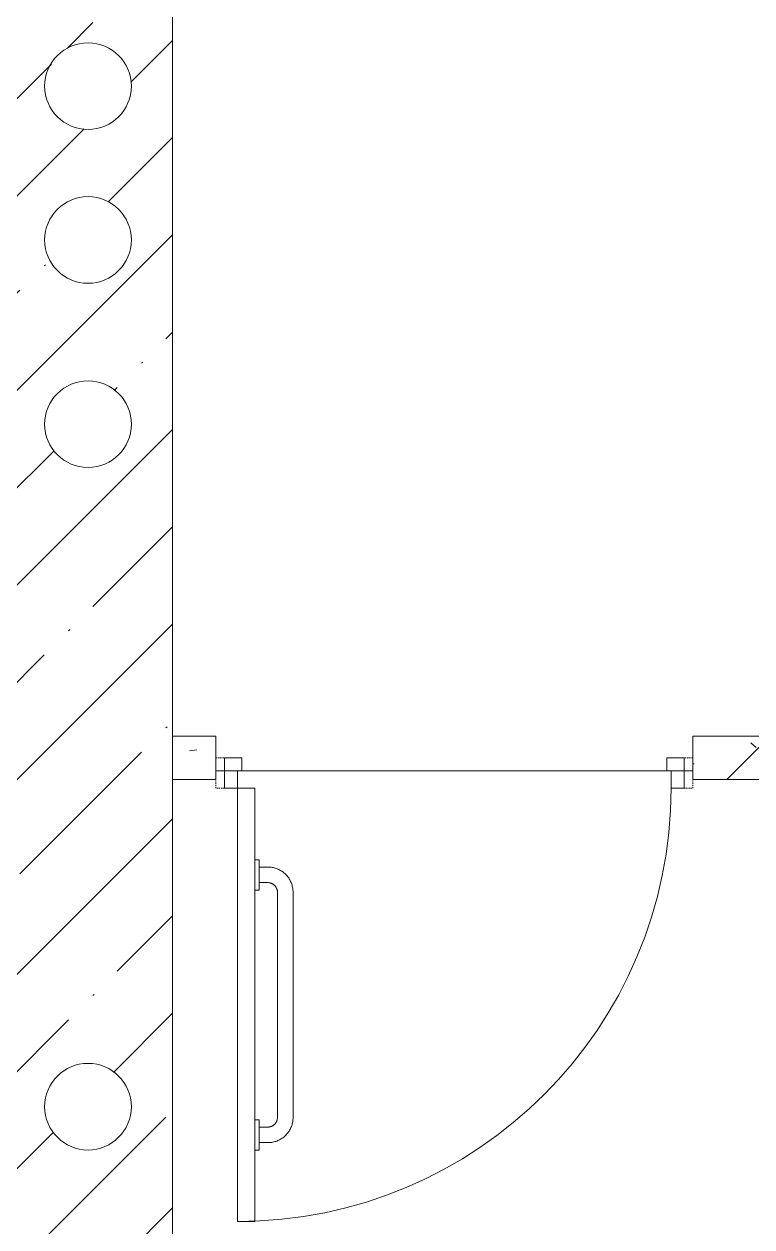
# Model space of a CAD drawing. Header units: millimetres. Extents: x -515342 to 330399, y -224905 to 507333.
# Drawn here: x -285982 to -284303, y 260543 to 263319 of the extents above; entities that cross this region are included whole.
import ezdxf

# ---------------------------------------------------------------- set-up
doc = ezdxf.new("R2010")
doc.units = ezdxf.units.MM
doc.linetypes.add('ASVP_Невидимые', pattern=[5, 3, -2])
for name, color, linetype, lineweight in [('Двери', 7, 'Continuous', 0), ('Перекрытие', 7, 'Continuous', 0), ('Сантехника', 7, 'Continuous', 0), ('Стены внутренние', 7, 'Continuous', 0), ('Стены несущие', 7, 'Continuous', 0), ('Стены перегородки', 7, 'Continuous', 0), ('Стены штриховка', 7, 'Continuous', 0)]:
    doc.layers.add(name, color=color, linetype=linetype, lineweight=lineweight)

# ---------------------------------------------------------------- blocks, each defined once
blk = doc.blocks.new('Дверь_Деревянная_1 полотно - АР_Дверь_Санузел_1000х2000h_полотно__Г_Л-9794261-О_АР_П_3__6_750_План 3 этажа')
at = {"layer": 'Двери', "lineweight": 18}
for p, q in [((500, 1070), (460, 1070)), ((460, 905), (460, 1070)), ((500, 70), (500, 1070)), ((460, 305), (460, 835)), ((460, 70), (460, 235)), ((-530, 70), (-500, 70)), ((-530, 70), (-530, 0)), ((-500, 30), (-500, 70)), ((460, 70), (500, 70)), ((530, 70), (500, 70)), ((500, 30), (500, 70)), ((530, 70), (530, 0)), ((-500, 30), (-490, 30)), ((-490, 0), (-490, 30)), ((500, 30), (490, 30)), ((490, 0), (490, 30)), ((-530, 0), (-490, 0)), ((530, 0), (490, 0))]:
    blk.add_line(p, q, dxfattribs=at)
at = {"layer": 'Двери', "linetype": 'ASVP_Невидимые', "lineweight": 18}
for p, q in [((-550, 70), (-550, 50)), ((-530, 70), (-550, 70)), ((530, 70), (550, 70)), ((550, 70), (550, 50)), ((-550, 0), (-530, 0)), ((550, 0), (530, 0))]:
    blk.add_line(p, q, dxfattribs=at)
at = {"layer": 'Двери', "lineweight": 18}
blk.add_arc((500, 70), 1000, 90, 180, dxfattribs=at)
blk = doc.blocks.new('МГН_Санузел_Поручень горизонтальный - АР_Сантехнические приборы_МГН_Поручень горизонтальный_на дверь-10674815-О_АР_П_3__6_750_План 3 этажа')
at = {"layer": 'Сантехника'}
for p, q in [((-595.8, 88), (-1115.8, 88)), ((-1173.8, 30), (-1173.8, 10)), ((-1137.8, 10), (-1137.8, 30)), ((-1115.8, 52), (-595.8, 52)), ((-573.8, 30), (-573.8, 10)), ((-537.8, 10), (-537.8, 30)), ((-1190.8, 10), (-1190.8, 0)), ((-1190.8, 10), (-1155.8, 10)), ((-1155.8, 0), (-1190.8, 0)), ((-1155.8, 10), (-1120.8, 10)), ((-1120.8, 0), (-1155.8, 0)), ((-1120.8, 0), (-1120.8, 10)), ((-590.8, 10), (-590.8, 0)), ((-590.8, 10), (-555.8, 10)), ((-555.8, 10), (-520.8, 10)), ((-520.8, 0), (-520.8, 10)), ((-555.8, 0), (-590.8, 0)), ((-520.8, 0), (-555.8, 0))]:
    blk.add_line(p, q, dxfattribs=at)
at = {"layer": 'Сантехника', "flags": 128}
for points in [[(-1115.8, 88), (-1118.1, 88), (-1120.4, 87.8), (-1122.7, 87.6), (-1125, 87.3), (-1127.3, 86.8), (-1129.6, 86.3), (-1131.8, 85.7), (-1134, 85.1), (-1136.2, 84.3), (-1138.4, 83.4), (-1140.5, 82.5), (-1142.6, 81.4), (-1144.6, 80.3), (-1146.6, 79.1), (-1148.5, 77.9), (-1150.4, 76.5), (-1152.3, 75.1), (-1154, 73.6), (-1155.8, 72), (-1157.4, 70.4), (-1159, 68.7), (-1160.5, 67), (-1161.9, 65.1), (-1163.3, 63.3), (-1164.6, 61.3), (-1165.8, 59.4), (-1166.9, 57.3), (-1168, 55.3), (-1169, 53.2), (-1169.9, 51), (-1170.7, 48.8), (-1171.4, 46.6), (-1172, 44.4), (-1172.5, 42.1), (-1173, 39.9), (-1173.3, 37.6), (-1173.6, 35.3), (-1173.7, 32.9), (-1173.8, 30.6), (-1173.8, 30)], [(-537.8, 30), (-537.8, 32.3), (-538, 34.6), (-538.2, 36.9), (-538.5, 39.2), (-539, 41.5), (-539.5, 43.8), (-540.1, 46), (-540.7, 48.2), (-541.5, 50.4), (-542.4, 52.6), (-543.3, 54.7), (-544.3, 56.8), (-545.5, 58.8), (-546.7, 60.8), (-547.9, 62.7), (-549.3, 64.6), (-550.7, 66.5), (-552.2, 68.2), (-553.8, 70), (-555.4, 71.6), (-557.1, 73.2), (-558.8, 74.7), (-560.7, 76.1), (-562.5, 77.5), (-564.5, 78.8), (-566.4, 80), (-568.5, 81.2), (-570.5, 82.2), (-572.6, 83.2), (-574.8, 84.1), (-577, 84.9), (-579.2, 85.6), (-581.4, 86.2), (-583.7, 86.7), (-585.9, 87.2), (-588.2, 87.5), (-590.5, 87.8), (-592.9, 87.9), (-595.2, 88), (-595.8, 88)], [(-1137.8, 30), (-1137.8, 30.9), (-1137.7, 31.8), (-1137.6, 32.6), (-1137.5, 33.5), (-1137.4, 34.4), (-1137.2, 35.2), (-1136.9, 36.1), (-1136.7, 36.9), (-1136.4, 37.8), (-1136.1, 38.6), (-1135.7, 39.4), (-1135.3, 40.2), (-1134.9, 40.9), (-1134.4, 41.7), (-1134, 42.4), (-1133.4, 43.1), (-1132.9, 43.8), (-1132.3, 44.5), (-1131.7, 45.2), (-1131.1, 45.8), (-1130.5, 46.4), (-1129.8, 47), (-1129.1, 47.5), (-1128.4, 48), (-1127.7, 48.5), (-1126.9, 49), (-1126.2, 49.4), (-1125.4, 49.8), (-1124.6, 50.2), (-1123.8, 50.5), (-1122.9, 50.8), (-1122.1, 51.1), (-1121.3, 51.3), (-1120.4, 51.5), (-1119.5, 51.7), (-1118.7, 51.8), (-1117.8, 51.9), (-1116.9, 52), (-1116, 52), (-1115.8, 52)], [(-595.8, 52), (-594.9, 52), (-594, 51.9), (-593.2, 51.8), (-592.3, 51.7), (-591.4, 51.6), (-590.6, 51.4), (-589.7, 51.1), (-588.9, 50.9), (-588, 50.6), (-587.2, 50.3), (-586.4, 49.9), (-585.6, 49.5), (-584.9, 49.1), (-584.1, 48.6), (-583.4, 48.2), (-582.7, 47.6), (-582, 47.1), (-581.3, 46.5), (-580.6, 45.9), (-580, 45.3), (-579.4, 44.7), (-578.8, 44), (-578.3, 43.3), (-577.8, 42.6), (-577.3, 41.9), (-576.8, 41.1), (-576.4, 40.4), (-576, 39.6), (-575.6, 38.8), (-575.3, 38), (-575, 37.1), (-574.7, 36.3), (-574.5, 35.5), (-574.3, 34.6), (-574.1, 33.7), (-574, 32.9), (-573.9, 32), (-573.8, 31.1), (-573.8, 30.2), (-573.8, 30)]]:
    blk.add_lwpolyline(points, dxfattribs=at)

msp = doc.modelspace()

# ---------------------------------------------------------------- hatches: boundary and pattern name
at = {"layer": 'Стены внутренние'}
h = msp.add_hatch(dxfattribs=at)
h.set_pattern_fill('FP_1', color=256, style=0, pattern_type=2)
h.set_pattern_definition([(45, (-375064.64, 258270.4), (-224.5064, 224.5064), []), (45, (-374840.13, 258270.4), (-224.5064, 224.5064), [396.875, -79.375, 3.353, -76.022])])
h.paths.add_polyline_path([(-285639.6354, 258470.4137), (-285639.6354, 264475.4137), (-286029.6354, 264475.4137), (-286029.6354, 258470.4137)])
h.paths.add_polyline_path([(-285852.0002, 259526.933), (-285884.6354, 259538.8112), (-285911.2398, 259561.135), (-285928.6046, 259591.2117), (-285934.6354, 259625.4137), (-285928.6046, 259659.6158), (-285911.2398, 259689.6925), (-285884.6354, 259712.0163), (-285852.0002, 259723.8945), (-285817.2706, 259723.8945), (-285784.6354, 259712.0163), (-285758.0309, 259689.6925), (-285740.6661, 259659.6158), (-285734.6354, 259625.4137), (-285740.6661, 259591.2117), (-285758.0309, 259561.135), (-285784.6354, 259538.8112), (-285817.2706, 259526.933)])
h.paths.add_polyline_path([(-285817.2706, 259911.933), (-285852.0002, 259911.933), (-285884.6354, 259923.8112), (-285911.2398, 259946.135), (-285928.6046, 259976.2117), (-285934.6354, 260010.4137), (-285928.6046, 260044.6158), (-285911.2398, 260074.6925), (-285884.6354, 260097.0163), (-285852.0002, 260108.8945), (-285817.2706, 260108.8945), (-285784.6354, 260097.0163), (-285758.0309, 260074.6925), (-285740.6661, 260044.6158), (-285734.6354, 260010.4137), (-285740.6661, 259976.2117), (-285758.0309, 259946.135), (-285784.6354, 259923.8112)])
h.paths.add_polyline_path([(-285852.0002, 260336.933), (-285884.6354, 260348.8112), (-285911.2398, 260371.135), (-285928.6046, 260401.2117), (-285934.6354, 260435.4137), (-285928.6046, 260469.6158), (-285911.2398, 260499.6925), (-285884.6354, 260522.0163), (-285852.0002, 260533.8945), (-285817.2706, 260533.8945), (-285784.6354, 260522.0163), (-285758.0309, 260499.6925), (-285740.6661, 260469.6158), (-285734.6354, 260435.4137), (-285740.6661, 260401.2117), (-285758.0309, 260371.135), (-285784.6354, 260348.8112), (-285817.2706, 260336.933)])
h.paths.add_polyline_path([(-285817.2706, 260721.933), (-285852.0002, 260721.933), (-285884.6354, 260733.8112), (-285911.2398, 260756.135), (-285928.6046, 260786.2117), (-285934.6354, 260820.4137), (-285928.6046, 260854.6158), (-285911.2398, 260884.6925), (-285884.6354, 260907.0163), (-285852.0002, 260918.8945), (-285817.2706, 260918.8945), (-285784.6354, 260907.0163), (-285758.0309, 260884.6925), (-285740.6661, 260854.6158), (-285734.6354, 260820.4137), (-285740.6661, 260786.2117), (-285758.0309, 260756.135), (-285784.6354, 260733.8112)])
h.paths.add_polyline_path([(-285852.0002, 262296.933), (-285884.6354, 262308.8112), (-285911.2398, 262331.135), (-285929.097, 262364.0042), (-285934.6354, 262395.4137), (-285928.6046, 262429.6158), (-285911.2398, 262459.6925), (-285884.6354, 262482.0163), (-285852.0002, 262493.8945), (-285817.2706, 262493.8945), (-285784.6354, 262482.0163), (-285758.0309, 262459.6925), (-285740.6661, 262429.6158), (-285734.6354, 262395.4137), (-285740.6661, 262361.2117), (-285758.0309, 262331.135), (-285784.6354, 262308.8112), (-285817.2706, 262296.933)])
h.paths.add_polyline_path([(-285817.2706, 262721.933), (-285853.1855, 262722.3644), (-285884.6354, 262733.8112), (-285911.2398, 262756.135), (-285928.6046, 262786.2117), (-285934.6354, 262820.4137), (-285928.6046, 262854.6158), (-285911.2398, 262884.6925), (-285884.6354, 262907.0163), (-285852.0002, 262918.8945), (-285817.2706, 262918.8945), (-285784.6354, 262907.0163), (-285758.0309, 262884.6925), (-285740.6661, 262854.6158), (-285734.6354, 262820.4137), (-285740.6661, 262786.2117), (-285758.0309, 262756.135), (-285784.6354, 262733.8112), (-285816.0852, 262722.3644)])
h.paths.add_polyline_path([(-285817.2706, 263076.933), (-285852.0002, 263076.933), (-285884.6354, 263088.8112), (-285911.2398, 263111.135), (-285928.6046, 263141.2117), (-285934.6354, 263175.4137), (-285928.6046, 263209.6158), (-285911.2398, 263239.6925), (-285884.6354, 263262.0163), (-285852.0002, 263273.8945), (-285817.2706, 263273.8945), (-285784.6354, 263262.0163), (-285758.0309, 263239.6925), (-285740.6661, 263209.6158), (-285734.6354, 263175.4137), (-285740.6661, 263141.2117), (-285758.0309, 263111.135), (-285784.6354, 263088.8112), (-285806.8531, 263080.7246)])
h.paths.add_polyline_path([(-285817.2706, 263531.933), (-285852.0002, 263531.933), (-285884.6354, 263543.8112), (-285911.2398, 263566.135), (-285928.6046, 263596.2117), (-285934.6354, 263630.4137), (-285928.6046, 263664.6158), (-285911.2398, 263694.6925), (-285884.6354, 263717.0163), (-285852.0002, 263728.8945), (-285817.2706, 263728.8945), (-285784.6354, 263717.0163), (-285758.0309, 263694.6925), (-285740.6661, 263664.6158), (-285734.6354, 263630.4137), (-285740.6661, 263596.2117), (-285758.0309, 263566.135), (-285784.6354, 263543.8112)])
h.paths.add_polyline_path([(-285817.2706, 263916.933), (-285852.0002, 263916.933), (-285884.6354, 263928.8112), (-285911.2398, 263951.135), (-285928.6046, 263981.2117), (-285934.6354, 264015.4137), (-285928.6046, 264049.6158), (-285911.2398, 264079.6925), (-285884.6354, 264102.0163), (-285852.0002, 264113.8945), (-285817.2706, 264113.8945), (-285784.6354, 264102.0163), (-285758.0309, 264079.6925), (-285740.6661, 264049.6158), (-285734.6354, 264015.4137), (-285740.6661, 263981.2117), (-285758.0309, 263951.135), (-285784.6354, 263928.8112)])
h.paths.add_polyline_path([(-285817.2706, 264232.9137), (-285852.0002, 264232.9137), (-285884.6354, 264244.7919), (-285911.2398, 264267.1157), (-285928.6046, 264297.1925), (-285934.6354, 264331.3945), (-285928.6046, 264365.5965), (-285911.2398, 264395.6733), (-285884.6354, 264417.997), (-285852.0002, 264429.8753), (-285817.2706, 264429.8753), (-285784.6354, 264417.997), (-285758.0309, 264395.6733), (-285740.6661, 264365.5965), (-285734.6354, 264331.3945), (-285740.6661, 264297.1925), (-285758.0309, 264267.1157), (-285784.6354, 264244.7919)])
h = msp.add_hatch(dxfattribs=at)
h.set_pattern_fill('FP_2', color=256, style=0, pattern_type=2)
h.set_pattern_definition([(45, (-375064.64, 258270.41), (-141.42136, 141.42136), [])])
h.paths.add_polyline_path([(-282139.6354, 261575.4137), (-282139.6354, 261675.4137), (-284439.6354, 261675.4137), (-284439.6354, 261575.4137), (-282536.0436, 261575.4137)])
h.paths.add_polyline_path([(-285601.4342, 261575.4137), (-285539.6354, 261575.4137), (-285539.6354, 261675.4137), (-285639.6354, 261675.4137), (-285639.6354, 261575.4137)])
h = msp.add_hatch(dxfattribs=at)
h.set_pattern_fill('FP_3', color=256, style=0, pattern_type=2)
h.set_pattern_definition([(50, (-375064.64, 258270.4), (364.3679, -31.8783), [38.1, -419.1]), (355, (-375064.64, 258270.4), (-70.4859, 382.1133), [30.48, -335.28]), (100.451, (-375034.27, 258267.76), (293.885, 350.2334), [32.38, -356.18]), (46.184, (-375064.64, 258372), (542.1585, -84.0858), [57.15, -628.65]), (96.636, (-375019.46, 258365), (474.805, 494.8554), [48.57, -534.27]), (351.184, (-375064.64, 258372), (474.8102, 494.85), [45.72, -502.92]), (21, (-375013.84, 258346.6), (303.2285, -204.5305), [38.1, -419.1]), (326, (-375013.84, 258346.6), (123.6039, 368.376), [30.48, -335.28]), (71.451, (-374988.57, 258329.57), (426.8341, 163.8427), [32.38, -356.18]), (37.5, (-375064.64, 258270.41), (6.17665, 169.11015), [16.764, -314.452, 16.764, -323.596, -336.55]), (37.5, (-375064.64, 258270.41), (6.17665, 169.11015), [-671.576, 16.764, -319.786]), (7.5, (-375064.64, 258270.41), (133.63888, 200.3615), [16.764, -177.292, 16.764, -306.832, -128.27]), (7.5, (-375064.64, 258270.41), (133.63888, 200.3615), [-517.652, 16.764, -111.506]), (327.5, (-375177.92, 258270.41), (271.18182, -11.45836), [16.764, -110.236, 16.764, -379.476, -525.78]), (327.5, (-375177.92, 258270.41), (271.18182, -11.45836), [-523.24, 16.764, -509.016]), (317.5, (-375228.72, 258270.41), (296.2585, 50.85285), [16.764, -148.336, 16.764, -246.38, -373.38]), (317.5, (-375228.72, 258270.41), (296.2585, 50.85285), [-428.244, 16.764, -356.616])])
h.paths.add_polyline_path([(-282139.6354, 261575.4137), (-282139.6354, 261675.4137), (-284439.6354, 261675.4137), (-284439.6354, 261575.4137), (-282536.0436, 261575.4137)])
h.paths.add_polyline_path([(-285601.4342, 261575.4137), (-285539.6354, 261575.4137), (-285539.6354, 261675.4137), (-285639.6354, 261675.4137), (-285639.6354, 261575.4137)])

# ---------------------------------------------------------------- linework, layer by layer
at = {"layer": 'Перекрытие'}
msp.add_line((-285539.6354, 261595.4137), (-284439.6354, 261595.4137), dxfattribs=at)
at = {"layer": 'Стены несущие'}
for p, q in [((-285639.6354, 261675.4137), (-285639.6354, 264865.4137)), ((-285639.6354, 258470.4137), (-285639.6354, 261575.4137))]:
    msp.add_line(p, q, dxfattribs=at)
for centre, start, end in [((-285834.6354, 263175.4137), 0, 180), ((-285834.6354, 263175.4137), 180, 0), ((-285834.6354, 262820.4137), 0, 180), ((-285834.6354, 262820.4137), 180, 0), ((-285834.6354, 262395.4137), 0, 180), ((-285834.6354, 262395.4137), 180, 0), ((-285834.6354, 260820.4137), 0, 180), ((-285834.6354, 260820.4137), 180, 0)]:
    msp.add_arc(centre, 100, start, end, dxfattribs=at)
at = {"layer": 'Стены перегородки'}
for p, q in [((-285539.6354, 261675.4137), (-285639.6354, 261675.4137)), ((-285539.6354, 261575.4137), (-285539.6354, 261675.4137)), ((-284239.6354, 261675.4137), (-284439.6354, 261675.4137)), ((-284439.6354, 261675.4137), (-284439.6354, 261575.4137)), ((-285639.6354, 261575.4137), (-285539.6354, 261575.4137)), ((-284439.6354, 261575.4137), (-283039.6354, 261575.4137))]:
    msp.add_line(p, q, dxfattribs=at)
at = {"layer": 'Стены штриховка'}
msp.add_line((-285639.6354, 261675.4137), (-285639.6354, 261575.4137), dxfattribs=at)

# ---------------------------------------------------------------- block references
at = {"layer": 'Двери', "rotation": 180}
msp.add_blockref('Дверь_Деревянная_1 полотно - АР_Дверь_Санузел_1000х2000h_полотно__Г_Л-9794261-О_АР_П_3__6_750_План 3 этажа', (-284989.6354, 261625.4137), dxfattribs=at)
at = {"layer": 'Сантехника', "rotation": 269.9999999999995}
msp.add_blockref('МГН_Санузел_Поручень горизонтальный - АР_Сантехнические приборы_МГН_Поручень горизонтальный_на дверь-10674815-О_АР_П_3__6_750_План 3 этажа', (-285449.6354, 260199.6181), dxfattribs=at)

doc.saveas('drawing.dxf')
